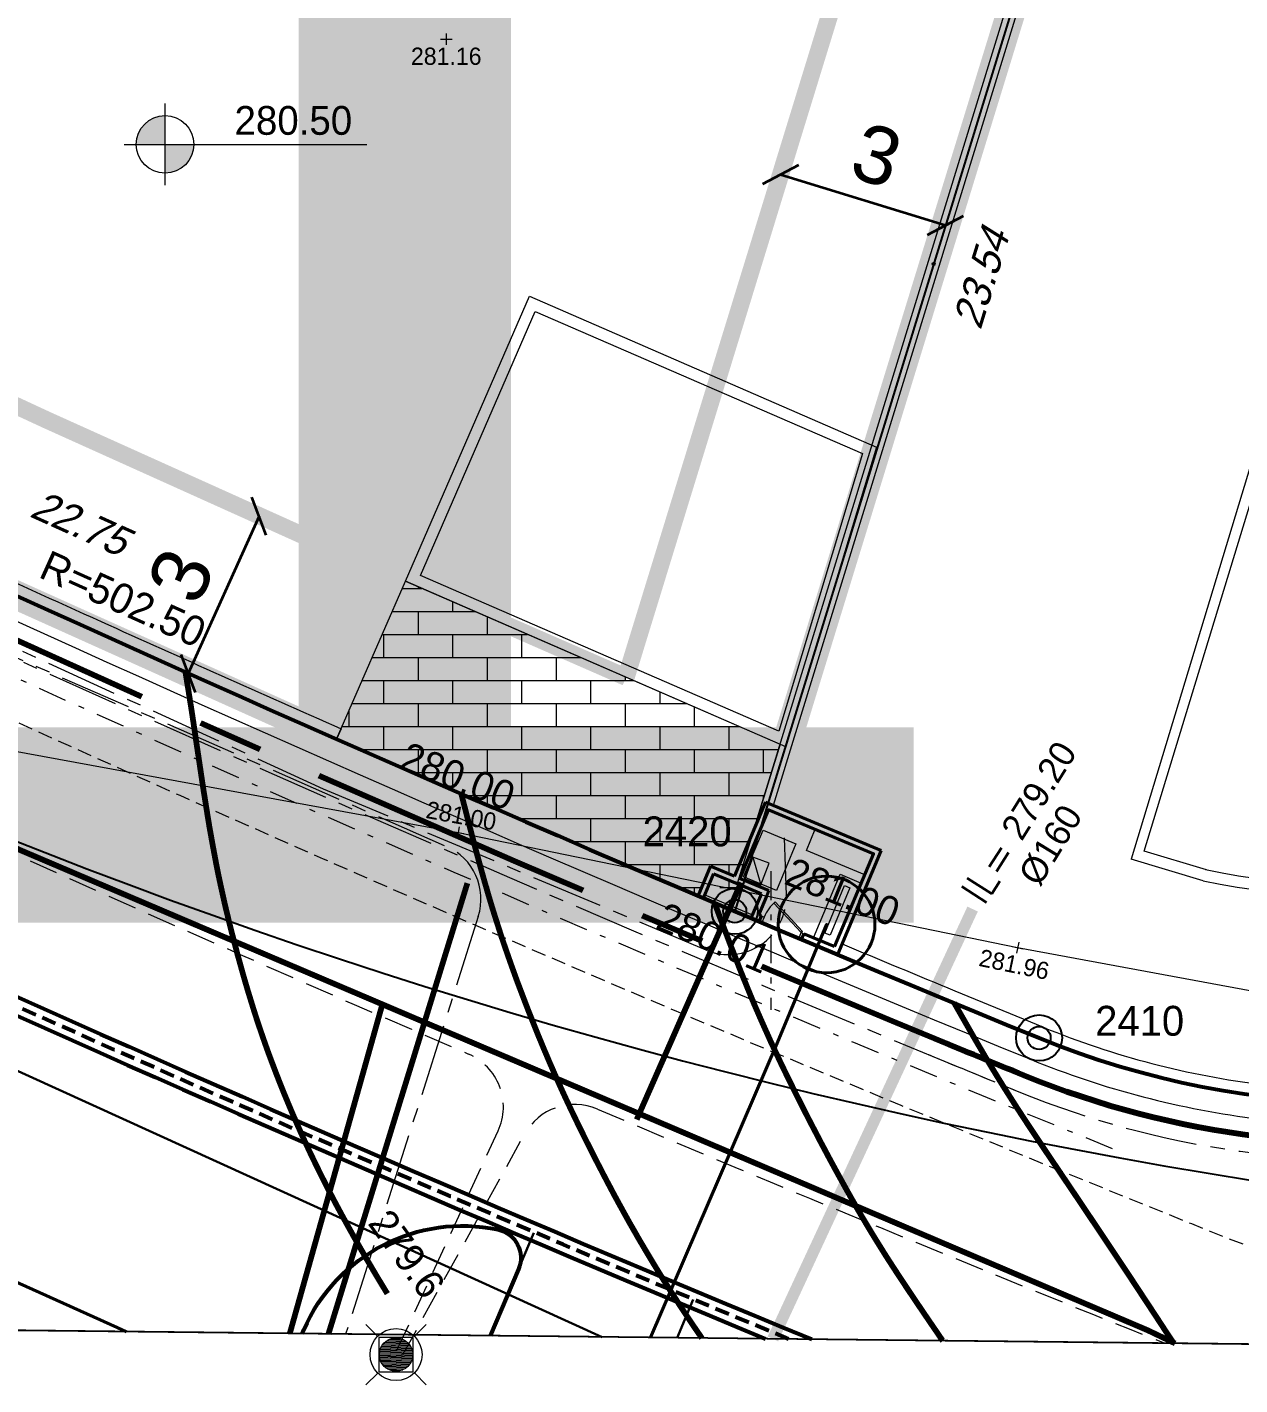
# Model space of a CAD drawing. Extents: x 179571.8 to 179639.8, y 576218.6 to 576265.3.
# Drawn here: x 179593 to 179614.08, y 576218.57 to 576242.18 of the extents above; entities that cross this region are included whole.
import ezdxf
from ezdxf.enums import TextEntityAlignment as Align
from ezdxf.lldxf.tags import DXFTag

# ---------------------------------------------------------------- set-up
doc = ezdxf.new("R2010")
doc.units = 0
doc.header["$MEASUREMENT"] = 0
for name, pattern in [('( Hidden )', [0.375, 0.25, -0.125]), ('CELLCOMPIPE', [8.375, 5, -1.125, 1.125, -1.125]), ('CENTER', [2, 1.25, -0.25, 0.25, -0.25]), ('DASHDOT', [1, 0.5, -0.25, 0, -0.25]), ('DASHED', [0.75, 0.5, -0.25]), ('DGN Style 3', [1.499971, 1.071408, -0.428563]), ('DIVIDE', [1.25, 0.5, -0.25, 0, -0.25, 0, -0.25]), ('HIDDEN', [0.375, 0.25, -0.125]), ('HIDDEN2', [4.7625, 3.175, -1.5875])]:
    doc.linetypes.add(name, pattern=pattern)
for name, color, linetype, lineweight in [('0-BOUNDARY-BUILDING', 240, 'DIVIDE', 0), ('0-Buildline', 4, 'Continuous', 0), ('0-DiIM25', 1, 'Continuous', 35), ('0-GDR', 3, 'Continuous', 0), ('0-Piler', 3, 'Continuous', 0), ('0-SHVIL', 42, 'Continuous', 13), ('02_Interior', 3, 'Continuous', 40), ('_HGM-block_nipel_500', 6, 'Continuous', 30), ('_HGM-SE-nipel', 6, 'Continuous', 30), ('_HGM-SE-nipel_500', 14, 'Continuous', 30), ('bez', 130, 'Continuous', 0), ('BEZR', 130, 'DASHDOT', 0), ('CELLCOM_SIVIM_PIPE', 212, 'CELLCOMPIPE', 80), ('Height of existing trees', 62, 'Continuous', 13), ('HW-CONT-10', 14, 'HIDDEN', 30), ('HW-CONT-100', 26, 'Continuous', 53), ('HW-CONT-20', 14, 'HIDDEN', 30), ('HW-CURB-BRDR', 110, 'Continuous', 53), ('HW-CURB-GUTR', 2, 'Continuous', 53), ('HW-CURB-ILND', 96, 'Continuous', 53), ('HW-WALK-250', 251, 'Continuous', 13), ('L-00', 10, 'Continuous', 30), ('L-00-ktse migrash', 10, 'Continuous', 13), ('M1502', 250, 'Continuous', 13), ('M1509', 250, 'Continuous', 13), ('NNG_Gas_pipe 32', 84, 'NNG_LINE', 0), ('NNG_gas_pipe 63', 20, 'NNG_LINE', 0), ('PARTNER_L', 20, 'PARTNER', 0), ('Road Elevations', 10, 'Continuous', 13), ('teu', 50, 'Continuous', 0), ('teul', 50, 'DASHED', 0), ('TLKL', 100, 'CENTER', 0), ('TR-MARK-PARK', 8, 'Continuous', 53), ('UT-S', 222, 'UT-S', 40), ('UT-W', 160, 'UT-W', 40)]:
    doc.layers.add(name, color=color, linetype=linetype, lineweight=lineweight)
for name, color, linetype in [('_THUM_SHIVUK', 51, 'Continuous'), ('C1609_0', 250, 'Continuous'), ('C1610_0', 250, 'Continuous'), ('C1660_0_1', 3, 'Continuous'), ('FRAMEM_BORDER', 7, 'Continuous'), ('FRAMEM_NAME', 7, 'Continuous')]:
    doc.layers.add(name, color=color, linetype=linetype)
doc.styles.add('AUMiflas', font='AUSimpheb')
doc.styles.add('FRAMEM_1', font='txt', dxfattribs={"width": 0.8})
doc.styles.add('MAVAT_HEBTXT', font='HEBTXT')
doc.styles.add('misgeret', font='txt')
doc.styles.add('romans', font='romans')
doc.styles.get("Standard").update_dxf_attribs({"font": 'arial.ttf'})
doc.styles.add('Style-0-simplex', font='0-simplex')
doc.styles.add('Style-Calibri', font='calibri.ttf')
doc.styles.add('Style-DIMHEB', font='DIMHEB')
doc.styles.add('Style-TTFI3', font='TTFI3')
doc.styles.add('TAZAR_HEBTXT', font='HEBTXT')
doc.styles.add('TRHEBTXT', font='hebtxt')
tags = doc.linetypes.add('NNG_LINE', pattern='A,12.7,-5.08,["NNG",Style-Calibri,S=2.54,R=0,X=-2.54,Y=-1.27],-6.35', length=24.13).pattern_tags.tags
tags[6] = DXFTag(74, 10)
doc.linetypes.add('PARTNER', pattern='A,0.5,-0.2,["PRTN",Style-DIMHEB,S=0.1,R=0,X=-0.1,Y=-0.05],-0.5', length=1.2)
doc.linetypes.add('UT-S', pattern='A,1.8,-0.45,["S",Style-0-simplex,S=0.25,R=0,X=-0.25,Y=-0.125],-0.15,0.4', length=2.8)
doc.linetypes.add('UT-W', pattern='A,1.8,-0.45,["W",Style-0-simplex,S=0.25,R=0,X=-0.25,Y=-0.125],-0.15,0.4', length=2.8)
doc.dimstyles.new('Dim-Arch dot 50', dxfattribs={"dimtxt": 1, "dimasz": 0.5, "dimexe": 1.25, "dimexo": 0.625, "dimgap": 0.3, "dimtad": 1, "dimtoh": 1, "dimdec": 0, "dimdsep": 46, "dimtxsty": 'Standard', "dimblk": 'OBLIQUE', "dimcen": 0, "dimse1": 1, "dimse2": 1, "dimclrd": 256, "dimclrt": 90, "dimazin": 2, "dimtfac": 1, "dimtdec": 0, "dimtix": 1, "dimtmove": 0, "dimatfit": 3, "dimldrblk": 'ARCHTICK', "dimfxl": 1, "dimlwd": -1, "dimarcsym": 0})

# ---------------------------------------------------------------- blocks, each defined once
blk = doc.blocks.new('C1609')
at = {"color": 255}
blk.add_circle((0, 0), 0.05, dxfattribs=at)
at = {"style": 'TAZAR_HEBTXT'}
for tag in ['LEGAL_LENGTH', 'RADIUS']:
    blk.add_attdef(tag, text='', height=1.6, dxfattribs=at).set_placement((0, 1.5), align=Align.BOTTOM_CENTER)
at = {"style": 'TAZAR_HEBTXT', "oblique": 15}
blk.add_attdef('CALC_LENGTH', text='', height=1.6, dxfattribs=at).set_placement((0, -1.5), align=Align.TOP_CENTER)
at = {"style": 'TAZAR_HEBTXT'}
blk.add_attdef('LINE_NAME', text='', height=1, dxfattribs=at).set_placement((0, -4), align=Align.MIDDLE_CENTER)
at = {"style": 'TAZAR_HEBTXT', "flags": 1}
for tag, p in [('TOPO', (0, -6)), ('COMMENT', (0, -8))]:
    blk.add_attdef(tag, text='', height=1, dxfattribs=at).set_placement(p, align=Align.MIDDLE_CENTER)
blk = doc.blocks.new('C1610')
for radius in [1, 0.5]:
    blk.add_circle((0, 0, 3000), radius)
at = {"style": 'TAZAR_HEBTXT'}
blk.add_attdef('POINT_NAME', text='', height=1, dxfattribs=at).set_placement((0, 1.5), align=Align.BOTTOM_CENTER)
blk.add_attdef('MARK_DESC', text='', height=1, dxfattribs=at).set_placement((2, 0), align=Align.MIDDLE_LEFT)
at = {"style": 'TAZAR_HEBTXT', "flags": 1}
for tag, p in [('UID', (0, -2)), ('CLASS', (0, -3.5)), ('SOURCE', (0, -5)), ('TOPO', (0, -6.5)), ('HEIGHT', (0, -8)), ('LEGAL_X', (0, -9.5)), ('LEGAL_Y', (0, -11)), ('LEGAL_Z', (0, -12.5)), ('COMMENT', (0, -14))]:
    blk.add_attdef(tag, text='', height=1, dxfattribs=at).set_placement(p, align=Align.MIDDLE)
blk.add_attdef('MARK', text='', height=1, dxfattribs=at).set_placement((2, -1.989), align=Align.MIDDLE_LEFT)
blk = doc.blocks.new('FRAMEM_BORDER')
at = {"layer": 'FRAMEM_BORDER'}
blk.add_lwpolyline([(0, 0), (0, 1), (1, 1), (1, 0)], close=True, dxfattribs=at)
at = {"layer": 'FRAMEM_NAME', "style": 'FRAMEM_1', "width": 0.8}
blk.add_attdef('NUMBER', text='', height=0.2, dxfattribs=at).set_placement((0.5, 0.5), align=Align.MIDDLE)
blk = doc.blocks.new('M1502')
for points in [[(-0.4, 0), (0.4, 0)], [(0, 0.4), (0, -0.4)]]:
    blk.add_lwpolyline(points)
at = {"style": 'MAVAT_HEBTXT', "flags": 1}
for tag, p in [('MARK', (0, 2.301)), ('NAME', (0, -3.759))]:
    blk.add_attdef(tag, text='', height=1.2, dxfattribs=at).set_placement(p, align=Align.MIDDLE)
at = {"style": 'MAVAT_HEBTXT'}
blk.add_attdef('HEIGHT', text='', height=1.2, dxfattribs=at).set_placement((0, -1.191), align=Align.MIDDLE)
blk = doc.blocks.new('_OBLIQUE')
at = {"color": 0, "linetype": 'ByBlock'}
blk.add_line((-0.5, -0.5), (0.5, 0.5), dxfattribs=at)
blk = doc.blocks.new('*D3168')
at = {"layer": '0-DiIM25', "transparency": 16777216}
blk.add_line((179597.031, 576233.679), (179595.798, 576230.944), dxfattribs=at)
at = {"layer": 'Defpoints', "color": 0, "transparency": 16777216}
for p in [(179595.848, 576234.212), (179594.615, 576231.477), (179595.798, 576230.944)]:
    blk.add_point(p, dxfattribs=at)
at = {"layer": '0-DiIM25', "transparency": 16777216, "xscale": 0.5, "yscale": 0.5, "zscale": 0.5}
for p, rotation in [((179597.031, 576233.679), 65.73401183619605), ((179595.798, 576230.944), 245.7340118361961)]:
    blk.add_blockref('_OBLIQUE', p, dxfattribs=dict(at, rotation=rotation))
at = {"layer": '0-DiIM25', "color": 90, "transparency": 16777216, "insert": (179595.675, 576232.645), "char_height": 1, "attachment_point": 5, "rotation": 65.734}
blk.add_mtext('3', dxfattribs=at)
blk = doc.blocks.new('_ArchTick')
at = {"color": 0, "linetype": 'ByBlock', "flags": 128}
blk.add_lwpolyline([(-0.5, -0.5), (0.5, 0.5)], dxfattribs=at)
blk = doc.blocks.new('5188')
at = {"layer": '0-SHVIL', "linetype": 'ByBlock'}
h = blk.add_hatch(dxfattribs=at)
h.set_pattern_fill('ANGLE', color=256, scale=0.01, pattern_type=2)
h.set_pattern_definition([(0, (-0.20303, -13.18316), (0, 0.275), [0.2, -0.075]), (90, (-0.20303, -13.18316), (-0.275, 2e-17), [0.2, -0.075])])
h.paths.add_polyline_path([(-3.898, -7.591), (-3.311, -5.679), (0.999, -7.001), (0.209, -8.85)])
for p, q in [((-7.043, -4.534), (-5.167, 1.585)), ((0, 0), (-5.167, 1.585)), ((-6.79, -4.402), (-5.03, 1.334)), ((-5.03, 1.334), (-0.25, -0.133)), ((-2.068, -6.06), (-0.191, 0.059)), ((-1.877, -6.119), (0, 0)), ((-0.25, -0.133), (-2.068, -6.06)), ((-13.901, -0.871), (-18.489, -16.035)), ((-6.607, -3.109), (-13.901, -0.871)), ((-18.266, -15.894), (-13.762, -1.123)), ((-13.762, -1.123), (-6.666, -3.3)), ((-2.01, -5.869), (-6.79, -4.402)), ((-7.043, -4.534), (-1.877, -6.119)), ((-4.147, -7.723), (-3.502, -5.62)), ((-3.898, -7.591), (-3.311, -5.679)), ((-4.147, -7.723), (-2.722, -8.16)), ((-3.898, -7.591), (-2.464, -8.031)), ((-17.24, -16.413), (-18.489, -16.035)), ((-17.182, -16.222), (-18.266, -15.894))]:
    blk.add_line(p, q)
for radius, end in [(12.89, 340.7888), (12.69, 339.8508)]:
    blk.add_arc((-14.636, -3.789), radius, 258.3452, end)
at = {"layer": '0-Buildline', "linetype": 'ByBlock'}
blk.add_line((0.999, -7.001), (-1.877, -6.119), dxfattribs=at)
at = {"layer": '0-SHVIL', "linetype": 'ByBlock', "flags": 128}
blk.add_lwpolyline([(-3.898, -7.591), (-3.311, -5.679), (0.999, -7.001), (0.209, -8.85), (-3.898, -7.591)], dxfattribs=at)
blk = doc.blocks.new('piler-1B_14')
blk.add_line((0.1, -0.554), (0.1, -0.5))
blk.add_3dface([(2.53, -0.456), (2.53, 1.296), (2.53, 1.296), (2.53, -0.456)])
at = {"layer": '0-Piler', "color": 8}
for p, q in [((0.1, -0.5), (1, -0.5)), ((0.1, -0.556), (1, -0.556))]:
    blk.add_line(p, q, dxfattribs=at)
blk.add_arc((1.9, -0.456), 0.7, 153.0289, 180, dxfattribs=at)
for points in [[(2.53, 1.296), (2.53, 0.896), (1.43, 0.896), (1.43, 1.296)], [(0.6, 0.05), (0.6, 0.93), (1.22, 0.93), (1.22, 0.05)], [(2.53, -0.456), (2.13, -0.456), (2.13, 0.74), (2.53, 0.74)], [(2.28, -0.306), (2.28, 0.59), (2.38, 0.59), (2.38, -0.306)], [(1.912, -0.429), (1.9, -0.456), (1.263, -0.165), (1.276, -0.138)], [(1.2, -0.556), (1.15, -0.556), (1.15, -0.456), (1.2, -0.456)], [(1.95, -0.556), (1.9, -0.556), (1.9, -0.456), (1.95, -0.456)]]:
    blk.add_3dface(points, dxfattribs=at)
at = {"layer": '02_Interior'}
for p, q in [((2.63, 1.396), (0.45, 1.395)), ((0.45, 0), (0.45, 1.395)), ((0.45, 1.296), (0.45, 0)), ((0.55, 0), (0.55, 1.296)), ((0.55, 1.296), (2.53, 1.296)), ((2.53, 1.296), (2.53, -0.456)), ((2.63, -0.556), (2.63, 1.396)), ((0.45, 0), (0, 0)), ((0, 0), (0, -0.556)), ((0, -0.556), (0, 0)), ((0.1, -0.556), (0.1, -0.1)), ((0.1, -0.1), (0.55, -0.1)), ((0.55, -0.1), (0.1, -0.1)), ((0.1, -0.1), (0.1, -0.556)), ((0.5, -0.1), (1, -0.1)), ((1.1, 0), (0.55, 0)), ((1.1, 0), (0.55, 0)), ((0.55, -0.1), (1, -0.1)), ((1, -0.1), (1, -0.556)), ((1, -0.1), (1, -0.556)), ((1.1, -0.1), (1.1, 0)), ((1.1, -0.1), (1.1, 0)), ((1.1, -0.456), (1.1, -0.1)), ((1.1, -0.456), (1.1, -0.1)), ((1.15, -0.456), (1.1, -0.456)), ((1.15, -0.456), (1.1, -0.456)), ((1.15, -0.556), (1.15, -0.456)), ((1.15, -0.456), (1.15, -0.556)), ((2.53, -0.456), (1.95, -0.456)), ((1.95, -0.456), (1.95, -0.556)), ((0, -0.556), (0.1, -0.556)), ((0, -0.556), (0.1, -0.556)), ((0, -0.556), (0.1, -0.556)), ((1, -0.556), (1.15, -0.556)), ((1.1, -0.556), (1.1, -0.556)), ((1.95, -0.556), (2.63, -0.556))]:
    blk.add_line(p, q, dxfattribs=at)
at = {"layer": '02_Interior', "flags": 128}
for points in [[(0.55, 1.246), (0.55, 1.246), (0.55, 1.296), (2.53, 1.296), (2.53, -0.456)], [(1.15, -0.556), (1, -0.556)], [(1.15, -0.556), (1, -0.556)], [(1.15, -0.556), (1, -0.556)], [(1.15, -0.556), (1, -0.556)]]:
    blk.add_lwpolyline(points, dxfattribs=at)
blk = doc.blocks.new('*U288')
at = {"color": 0}
for p, q in [((4335.669, 436.399), (4335.844, 436.574)), ((4335.669, 436.417), (4335.826, 436.574)), ((4335.671, 436.384), (4335.86, 436.573)), ((4335.671, 436.437), (4335.807, 436.572)), ((4335.674, 436.369), (4335.874, 436.569)), ((4335.677, 436.46), (4335.783, 436.567)), ((4335.678, 436.355), (4335.888, 436.565)), ((4335.683, 436.343), (4335.901, 436.56)), ((4335.689, 436.331), (4335.913, 436.555)), ((4335.691, 436.492), (4335.751, 436.552)), ((4335.695, 436.32), (4335.924, 436.548)), ((4335.703, 436.309), (4335.934, 436.541)), ((4335.711, 436.3), (4335.944, 436.533)), ((4335.719, 436.291), (4335.953, 436.524)), ((4335.729, 436.282), (4335.961, 436.515)), ((4335.739, 436.275), (4335.969, 436.505)), ((4335.749, 436.268), (4335.976, 436.494)), ((4335.761, 436.261), (4335.982, 436.483)), ((4335.773, 436.256), (4335.987, 436.47)), ((4335.786, 436.251), (4335.992, 436.457)), ((4335.8, 436.248), (4335.996, 436.443)), ((4335.815, 436.245), (4335.998, 436.428)), ((4335.832, 436.244), (4335.999, 436.411)), ((4335.851, 436.245), (4335.998, 436.393)), ((4335.872, 436.249), (4335.995, 436.372)), ((4335.898, 436.257), (4335.986, 436.345))]:
    blk.add_line(p, q, dxfattribs=at)
blk = doc.blocks.new('*U296')
for p, q in [((-0.32, 0.319), (-0.525, 0.524)), ((0.524, 0.525), (0.319, 0.32)), ((-0.319, -0.32), (-0.524, -0.525)), ((0.32, -0.319), (0.525, -0.524))]:
    blk.add_line(p, q)
for radius in [0.452, 0.29]:
    blk.add_circle((0, 0), radius)
at = {"color": 8, "linetype": 'HIDDEN2'}
blk.add_3dface([(-0.3, -0.3), (0.3, -0.3), (0.3, 0.3), (-0.3, 0.3)], dxfattribs=at)
at = {"xscale": 1.757812499999999, "yscale": 1.757812499999999, "zscale": 1.757812499999999, "rotation": 316.7403084147513}
blk.add_blockref('*U288', (-6076.173, 4664.455), dxfattribs=at)
blk = doc.blocks.new('aumiflas11_10')
at = {"layer": 'Height of existing trees', "linetype": 'Continuous'}
h = blk.add_hatch(color=256, dxfattribs=at)
h.paths.add_polyline_path([(10, -0.14), (0, -0.14), (0, -10.14, 0.414214), (10, -0.14, 0.000023)])
h.paths.add_polyline_path([(0, 9.86, 0.414186), (-10, -0.14), (0, -0.14)])
at = {"layer": 'Height of existing trees', "ltscale": 10}
for p, q in [((0, -14.34), (0, 14.06)), ((-14.2, -0.14), (70.1, -0.14))]:
    blk.add_line(p, q, dxfattribs=at)
blk.add_circle((0, -0.14), 10, dxfattribs=at)
at = {"layer": 'L-00', "linetype": 'Continuous', "style": 'AUMiflas'}
blk.add_attdef('LEVEL1', text='', height=10, rotation=360, dxfattribs=at).set_placement((65.06, 3.17), align=Align.RIGHT)
at = {"layer": 'L-00', "linetype": 'Continuous', "style": 'AUMiflas', "flags": 1}
blk.add_attdef('LEVEL2', text='', height=8.4, rotation=180.3784, dxfattribs=at).set_placement((-68.84, -27.49), align=Align.RIGHT)
blk = doc.blocks.new('4528_4')
at = {"color": 0, "linetype": 'ByBlock', "lineweight": -2, "ltscale": 0.3, "flags": 128}
blk.add_lwpolyline([(2.049, 2.015, 0, 1.12, 0), (0.91, 0.891, 0, 0, 0), (-1.369, -1.359, 0, 0, 0), (-1.369, -1.359, 0, 0, 0)], format="xyseb", dxfattribs=at)
at = {"color": 0, "linetype": 'ByBlock', "lineweight": -2, "ltscale": 0.3}
blk.add_circle((0, 0), 0.841, dxfattribs=at)
blk = doc.blocks.new('*D4110')
at = {"layer": '0-DiIM25', "linetype": 'ByBlock', "transparency": 16777216}
blk.add_line((179608.963, 576238.733), (179606.096, 576239.615), dxfattribs=at)
at = {"layer": 'Defpoints', "color": 0, "transparency": 16777216}
for p in [(179606.096, 576239.615), (179606.096, 576239.615), (179608.963, 576238.733)]:
    blk.add_point(p, dxfattribs=at)
at = {"layer": '0-DiIM25', "transparency": 16777216, "xscale": 0.5, "yscale": 0.5, "zscale": 0.5}
for p, rotation in [((179606.096, 576239.615), 162.9210827171974), ((179608.963, 576238.733), 342.9210827171974)]:
    blk.add_blockref('_OBLIQUE', p, dxfattribs=dict(at, rotation=rotation))
at = {"layer": '0-DiIM25', "color": 90, "transparency": 16777216, "insert": (179607.768, 576239.949), "char_height": 1, "attachment_point": 5, "rotation": 342.9211}
blk.add_mtext('3', dxfattribs=at)

msp = doc.modelspace()

# ---------------------------------------------------------------- hatches: boundary and pattern name
at = {"layer": 'HW-WALK-250', "linetype": 'ByBlock'}
h = msp.add_hatch(dxfattribs=at)
h.set_pattern_fill('AR-BRSTD', color=256, scale=0.1, style=0, pattern_type=2)
h.set_pattern_definition([(0, (0, 0), (0, 0.40005), []), (90, (0, 0), (-0.6, 0.40005), [0.40005, -0.40005])])
h.paths.add_polyline_path([(179604.879, 576227.592), (179605.379, 576227.407), (179606.087, 576229.713, -0.000108), (179599.574, 576232.545), (179598.46, 576229.982), (179598.379, 576229.799), (179604.664, 576227.079)])
h.paths.add_polyline_path([(179605.349, 576227.311), (179605.114, 576227.407), (179605.01, 576227.151), (179605.266, 576227.04)])

# ---------------------------------------------------------------- linework, layer by layer
at = {"layer": '0-BOUNDARY-BUILDING', "linetype": 'DIVIDE', "ltscale": 2, "const_width": 0.3}
msp.add_lwpolyline([(179593.482, 576251.226), (179601.841, 576247.268), (179607.877, 576245.413), (179603.411, 576230.877, -0.008274), (179588.341, 576237.671)], format="xyb", close=True, dxfattribs=at)
msp.add_lwpolyline([(179593.482, 576251.226), (179601.841, 576247.268), (179607.877, 576245.413), (179603.411, 576230.877, -0.008274), (179588.341, 576237.671)], format="xyb", close=True, dxfattribs=at)
at = {"layer": '0-Buildline', "linetype": 'ByBlock', "flags": 128}
for points in [[(179601.73, 576237.501), (179607.764, 576234.877), (179606.19, 576229.668), (179599.574, 576232.545)], [(179601.833, 576237.238), (179607.521, 576234.765), (179606.064, 576229.941), (179599.837, 576232.648)]]:
    msp.add_lwpolyline(points, close=True, dxfattribs=at)
at = {"layer": '0-GDR', "ltscale": 0.5}
for p, q in [((179605.625, 576228.209), (179612.088, 576249.246)), ((179612.28, 576249.187), (179605.969, 576228.648)), ((179598.46, 576229.982), (179598.379, 576229.799)), ((179609.047, 576225.241), (179610.59, 576224.606)), ((179609.124, 576225.426), (179610.666, 576224.791))]:
    msp.add_line(p, q, dxfattribs=at)
for centre, radius, start, end in [((179789.832, 576664.927), 475.182, 245.06168, 245.69971), ((179789.832, 576664.927), 475.382, 245.06168, 245.69971), ((179801.141, 576689.607), 502.329, 245.68247, 246.20388), ((179801.141, 576689.607), 502.529, 245.68247, 246.20388), ((179801.141, 576689.607), 502.329, 247.28455, 247.52661), ((179625.334, 576266.985), 44.809, 245.9712, 248.6862), ((179616.278, 576238.485), 14.8, 247.7175, 263.0858), ((179616.278, 576238.485), 15, 247.7175, 263.0858)]:
    msp.add_arc(centre, radius, start, end, dxfattribs=at)
at = {"layer": '_HGM-SE-nipel_500', "color": 222, "const_width": 0.2, "flags": 128}
msp.add_lwpolyline([(179609.434, 576226.847), (179605.963, 576219.373)], dxfattribs=at)
at = {"layer": '_THUM_SHIVUK', "color": 30, "true_color": 0xf8991e, "const_width": 0.5}
msp.add_lwpolyline([(179592.541, 576257.203), (179603.646, 576251.944), (179612.213, 576249.312), (179605.3, 576226.809, -0.01132), (179584.554, 576236.147), (179592.541, 576257.203)], format="xyb", dxfattribs=at)
at = {"layer": 'bez', "flags": 128}
msp.add_lwpolyline([(179605.616, 576227.749), (179605.755, 576227.269)], dxfattribs=at)
at = {"layer": 'bez'}
msp.add_3dface([(179605.616, 576227.749), (179605.475, 576227.374), (179605.755, 576227.269), (179605.896, 576227.643)], dxfattribs=at)
at = {"layer": 'BEZR'}
msp.add_lwpolyline([(179575.338, 576239.21, 0.019984), (179612.019, 576222.62)], format="xyb", dxfattribs=at)
at = {"layer": 'BEZR', "const_width": 0.1}
msp.add_lwpolyline([(179600.652, 576227.297), (179598.237, 576219.458)], dxfattribs=at)
at = {"layer": 'BEZR'}
msp.add_lwpolyline([(179605.925, 576227.504), (179605.925, 576225.093)], dxfattribs=at)
at = {"layer": 'C1660_0_1'}
msp.add_lwpolyline([(179612.213, 576249.312), (179605.3, 576226.809)], dxfattribs=at)
for points in [[(179575.354, 576240.657, 0.01927), (179610.59, 576224.606)], [(179575.315, 576237.088, 0.125101), (179622.059, 576221.214, 0.125101)], [(179610.59, 576224.606, 0.199412), (179622.097, 576224.66, 0.199412)]]:
    msp.add_lwpolyline(points, format="xyb", dxfattribs=at)
at = {"layer": 'CELLCOM_SIVIM_PIPE'}
for points in [[(179575.346, 576239.878, 0.019099), (179610.325, 576223.958)], [(179608.78, 576224.594, 0.00083), (179610.325, 576223.958, 0.06716), (179614.388, 576222.9, 0.125606), (179622.089, 576223.9, 0.125606)]]:
    msp.add_lwpolyline(points, format="xyb", dxfattribs=at)
at = {"layer": 'FRAMEM_BORDER'}
msp.add_line((179622.036, 576219.194), (179575.122, 576219.715), dxfattribs=at)
at = {"layer": 'HW-CONT-100', "color": 14, "lineweight": 53, "const_width": 0.1, "flags": 128}
msp.add_lwpolyline([(179604.948, 576226.958), (179605.057, 576226.665), (179605.223, 576226.228), (179605.402, 576225.768), (179605.546, 576225.414), (179605.581, 576225.329), (179605.639, 576225.19), (179605.754, 576224.926), (179605.927, 576224.539), (179605.973, 576224.441), (179606.097, 576224.177), (179606.117, 576224.135), (179606.209, 576223.945), (179606.344, 576223.672), (179606.407, 576223.547), (179606.47, 576223.421), (179606.6, 576223.167), (179606.667, 576223.038), (179606.709, 576222.958), (179606.751, 576222.877), (179606.793, 576222.796), (179606.836, 576222.716), (179606.879, 576222.635), (179606.922, 576222.554), (179606.982, 576222.442), (179607.043, 576222.33), (179607.104, 576222.219), (179607.227, 576221.996), (179607.289, 576221.885), (179607.341, 576221.793), (179607.393, 576221.701), (179607.446, 576221.61), (179607.499, 576221.518), (179607.553, 576221.428), (179607.607, 576221.337), (179607.664, 576221.242), (179607.722, 576221.147), (179607.78, 576221.053), (179607.897, 576220.865), (179607.956, 576220.772), (179608.024, 576220.667), (179608.093, 576220.561), (179608.161, 576220.457), (179608.298, 576220.25), (179608.367, 576220.147), (179608.409, 576220.084), (179608.451, 576220.022), (179608.493, 576219.96), (179608.577, 576219.836), (179608.619, 576219.774), (179608.656, 576219.72), (179608.693, 576219.665), (179608.73, 576219.611), (179608.804, 576219.503), (179608.841, 576219.448), (179608.914, 576219.341), (179608.915, 576219.34)], dxfattribs=at)
at = {"layer": 'HW-CONT-20', "color": 14, "linetype": 'DGN Style 3', "lineweight": 20, "const_width": 0.1, "flags": 128}
for points in [[(179595.752, 576230.966), (179595.808, 576230.62), (179595.86, 576230.293), (179595.87, 576230.227), (179595.948, 576229.7), (179596.058, 576228.965), (179596.139, 576228.456), (179596.167, 576228.285), (179596.228, 576227.944), (179596.292, 576227.604), (179596.326, 576227.436), (179596.371, 576227.225), (179596.441, 576226.912), (179596.528, 576226.552), (179596.593, 576226.298), (179596.627, 576226.172), (179596.66, 576226.046), (179596.695, 576225.922), (179596.729, 576225.798), (179596.764, 576225.674), (179596.8, 576225.551), (179596.836, 576225.429), (179596.873, 576225.308), (179596.901, 576225.218), (179596.929, 576225.127), (179596.957, 576225.038), (179596.986, 576224.948), (179597.015, 576224.859), (179597.045, 576224.771), (179597.091, 576224.637), (179597.137, 576224.505), (179597.184, 576224.373), (179597.232, 576224.243), (179597.281, 576224.114), (179597.329, 576223.987), (179597.373, 576223.875), (179597.417, 576223.765), (179597.46, 576223.656), (179597.505, 576223.548), (179597.549, 576223.442), (179597.593, 576223.338), (179597.611, 576223.295), (179597.63, 576223.252), (179597.648, 576223.21), (179597.666, 576223.168), (179597.685, 576223.126), (179597.703, 576223.084), (179597.731, 576223.022), (179597.758, 576222.96), (179597.786, 576222.898), (179597.814, 576222.836), (179597.843, 576222.775), (179597.871, 576222.714), (179597.889, 576222.676), (179597.906, 576222.639), (179597.924, 576222.601), (179597.942, 576222.564), (179597.96, 576222.526), (179597.978, 576222.489), (179598.034, 576222.373), (179598.091, 576222.257), (179598.15, 576222.14), (179598.209, 576222.023), (179598.269, 576221.906), (179598.33, 576221.79), (179598.357, 576221.738), (179598.385, 576221.686), (179598.413, 576221.634), (179598.441, 576221.582), (179598.469, 576221.53), (179598.497, 576221.478), (179598.53, 576221.419), (179598.563, 576221.359), (179598.596, 576221.299), (179598.63, 576221.239), (179598.663, 576221.179), (179598.697, 576221.118), (179598.761, 576221.005), (179598.826, 576220.892), (179598.891, 576220.779), (179598.958, 576220.665), (179599.025, 576220.551), (179599.092, 576220.438), (179599.149, 576220.344), (179599.206, 576220.25), (179599.261, 576220.159)], [(179600.547, 576228.849), (179600.588, 576228.688), (179600.67, 576228.368), (179600.743, 576228.088), (179600.815, 576227.816), (179600.89, 576227.542), (179600.951, 576227.324), (179601.011, 576227.116), (179601.079, 576226.889), (179601.118, 576226.763), (179601.24, 576226.381), (179601.283, 576226.254), (179601.367, 576226.011), (179601.408, 576225.895), (179601.5, 576225.639), (179601.526, 576225.569), (179601.659, 576225.219), (179601.712, 576225.081), (179601.767, 576224.943), (179601.823, 576224.803), (179601.879, 576224.663), (179601.937, 576224.524), (179601.983, 576224.412), (179602.031, 576224.3), (179602.078, 576224.188), (179602.127, 576224.077), (179602.175, 576223.966), (179602.225, 576223.855), (179602.272, 576223.751), (179602.319, 576223.647), (179602.367, 576223.544), (179602.415, 576223.442), (179602.463, 576223.34), (179602.512, 576223.239), (179602.569, 576223.12), (179602.627, 576223.003), (179602.684, 576222.886), (179602.742, 576222.771), (179602.799, 576222.657), (179602.856, 576222.544), (179602.895, 576222.468), (179602.934, 576222.393), (179602.973, 576222.318), (179603.011, 576222.243), (179603.05, 576222.17), (179603.088, 576222.096), (179603.12, 576222.037), (179603.151, 576221.978), (179603.182, 576221.919), (179603.213, 576221.861), (179603.245, 576221.803), (179603.276, 576221.745), (179603.336, 576221.637), (179603.395, 576221.529), (179603.454, 576221.423), (179603.514, 576221.318), (179603.573, 576221.215), (179603.631, 576221.113), (179603.649, 576221.083), (179603.666, 576221.053), (179603.684, 576221.024), (179603.701, 576220.994), (179603.719, 576220.965), (179603.736, 576220.935), (179603.779, 576220.863), (179603.822, 576220.791), (179603.864, 576220.721), (179603.907, 576220.65), (179603.949, 576220.581), (179603.992, 576220.511), (179604.016, 576220.472), (179604.041, 576220.433), (179604.065, 576220.394), (179604.089, 576220.355), (179604.114, 576220.317), (179604.139, 576220.278), (179604.173, 576220.223), (179604.208, 576220.169), (179604.243, 576220.114), (179604.279, 576220.059), (179604.314, 576220.004), (179604.35, 576219.949), (179604.367, 576219.924), (179604.384, 576219.898), (179604.401, 576219.873), (179604.417, 576219.847), (179604.434, 576219.821), (179604.452, 576219.796), (179604.517, 576219.698), (179604.583, 576219.599), (179604.651, 576219.499), (179604.72, 576219.399), (179604.729, 576219.386)], [(179609.116, 576225.212), (179609.431, 576224.66), (179609.676, 576224.242), (179609.737, 576224.141), (179609.901, 576223.872), (179609.989, 576223.731), (179610.12, 576223.526), (179610.218, 576223.372), (179610.366, 576223.146), (179610.467, 576222.994), (179610.725, 576222.607), (179610.784, 576222.521), (179610.823, 576222.462), (179610.934, 576222.297), (179611.21, 576221.888), (179611.581, 576221.335), (179611.718, 576221.131), (179611.899, 576220.858), (179612.125, 576220.519), (179612.177, 576220.441), (179612.228, 576220.363), (179612.28, 576220.285), (179612.382, 576220.129), (179612.495, 576219.958), (179612.678, 576219.679), (179612.8, 576219.492), (179612.853, 576219.411), (179612.907, 576219.33), (179612.929, 576219.295)]]:
    msp.add_lwpolyline(points, dxfattribs=at)
at = {"layer": 'HW-CURB-BRDR', "flags": 128}
msp.add_lwpolyline([(179575.354, 576240.657, 0.019269), (179610.59, 576224.606)], format="xyb", dxfattribs=at)
at = {"layer": 'HW-CURB-BRDR', "linetype": '( Hidden )', "lineweight": 13, "extrusion": (0, 0, -1)}
msp.add_arc((-179801.141, 576689.607), 504.529, 291.24517, 296.20298, dxfattribs=at)
at = {"layer": 'HW-CURB-BRDR'}
msp.add_arc((179616.278, 576238.485), 15, 247.717, 292.8269, dxfattribs=at)
at = {"layer": 'HW-CURB-GUTR', "linetype": '( Hidden )', "flags": 128}
msp.add_lwpolyline([(179606.236, 576219.369, -0.016706), (179575.274, 576233.432)], format="xyb", dxfattribs=at)
at = {"layer": 'HW-CURB-GUTR'}
for radius, start, end in [(508.879, 243.65036, 247.529), (509.179, 243.66661, 247.4449)]:
    msp.add_arc((179801.141, 576689.607), radius, start, end, dxfattribs=at)
at = {"layer": 'HW-CURB-ILND', "flags": 128}
msp.add_lwpolyline([(179597.782, 576219.463), (179597.81, 576219.529, -0.356857), (179601.185, 576221.273, -0.472192), (179601.542, 576220.588), (179601.047, 576219.427)], format="xyb", dxfattribs=at)
at = {"layer": 'HW-WALK-250', "linetype": 'ByBlock', "flags": 128}
for points in [[(179604.664, 576227.079), (179598.379, 576229.799), (179599.574, 576232.545), (179606.087, 576229.713)], [(179606.087, 576229.713), (179605.349, 576227.311)]]:
    msp.add_lwpolyline(points, dxfattribs=at)
at = {"layer": 'M1509'}
msp.add_polyline3d([(179575.466, 576230.528, 278.128), (179582.238, 576230.466, 279.012), (179585.837, 576229.806, 279.783), (179592.127, 576229.716, 280.187), (179600.492, 576228.177, 281.002), (179610.217, 576226.176, 281.955), (179618.206, 576224.702, 282.821), (179622.086, 576223.639, 283.162)], dxfattribs=at)
at = {"layer": 'NNG_Gas_pipe 32', "lineweight": 13, "ltscale": 0.1, "const_width": 0.1, "flags": 128}
for points in [[(179605.41, 576227.308), (179603.595, 576223.187)], [(179599.163, 576225.15), (179597.565, 576219.466)]]:
    msp.add_lwpolyline(points, dxfattribs=at)
at = {"layer": 'NNG_gas_pipe 63', "lineweight": 13, "ltscale": 0.1, "const_width": 0.1}
msp.add_lwpolyline([(179575.305, 576236.236), (179592.877, 576227.873), (179612.478, 576219.523), (179612.954, 576219.295)], dxfattribs=at)
at = {"layer": 'PARTNER_L', "ltscale": 3}
for points in [[(179575.35, 576240.211, 0.019172), (179610.438, 576224.235)], [(179610.438, 576224.235, 0.06716), (179614.424, 576223.197, 0.127645), (179622.092, 576224.225, 0.127645)]]:
    msp.add_lwpolyline(points, format="xyb", dxfattribs=at)
at = {"layer": 'teul'}
for p, q in [((179599.423, 576219.163), (179601.187, 576222.989)), ((179599.524, 576219.09), (179601.644, 576222.931))]:
    msp.add_line(p, q, dxfattribs=at)
for centre, radius, start, end in [((179801.141, 576689.607), 506.629, 244.73112, 246.69114), ((179600.278, 576223.407), 1, 335.2514, 66.6911), ((179602.52, 576222.448), 1, 66.9663, 151.0975), ((179801.141, 576689.607), 506.629, 246.96632, 248.17312)]:
    msp.add_arc(centre, radius, start, end, dxfattribs=at)
at = {"layer": 'TLKL'}
for points in [[(179575.342, 576239.544, 0.019027), (179610.211, 576223.68)], [(179585.745, 576237.34), (179585.591, 576235.245, 0.278438), (179586.287, 576234.086), (179600.291, 576227.935, -0.383381), (179600.842, 576226.717), (179598.536, 576219.455)], [(179606.159, 576228.086), (179606.191, 576227.086, -0.546703), (179604.804, 576226.132), (179598.152, 576228.931), (179586.284, 576234.369, -0.316856), (179585.704, 576235.364), (179585.87, 576237.286)], [(179608.665, 576224.317, 0.00083), (179610.211, 576223.68, 0.06716), (179614.352, 576222.602, 0.123651), (179622.085, 576223.576, 0.123651)]]:
    msp.add_lwpolyline(points, format="xyb", dxfattribs=at)
at = {"layer": 'TR-MARK-PARK', "lineweight": 30}
for p, q in [((179601.047, 576219.427), (179601.809, 576221.218)), ((179604.297, 576219.391), (179604.577, 576220.06))]:
    msp.add_line(p, q, dxfattribs=at)
at = {"layer": 'UT-S', "color": 222, "lineweight": 30}
msp.add_line((179602.996, 576219.405), (179585.535, 576227.354), dxfattribs=at)
at = {"layer": 'UT-W', "color": 5, "linetype": 'Continuous', "flags": 128}
msp.add_lwpolyline([(179594.73, 576219.497), (179594.564, 576219.569), (179586.057, 576223.4, -0.005011), (179575.222, 576228.713)], format="xyb", dxfattribs=at)
for points in [[(179606.895, 576226.579), (179606.895, 576226.579), (179606.038, 576224.515)], [(179606.038, 576224.515), (179603.834, 576219.396)]]:
    msp.add_lwpolyline(points, dxfattribs=at)

# ---------------------------------------------------------------- block references
at = {"linetype": 'ByBlock', "rotation": 337.2678490718854}
msp.add_blockref('piler-1B_14', (179604.879, 576227.592), dxfattribs=at)
at = {"layer": '0-Buildline', "linetype": 'ByBlock'}
msp.add_blockref('5188', (179630.681, 576243.75), dxfattribs=at)
at = {"layer": 'C1609_0'}
ref = msp.add_blockref('C1609', (179608.756, 576238.06), dxfattribs=dict(at, xscale=0.4, yscale=0.4, zscale=0.4, rotation=72.92108271781585))
ref.add_attrib('CALC_LENGTH', '23.54', dxfattribs={"layer": '0', "height": 0.52, "rotation": 72.9211, "style": 'TAZAR_HEBTXT', "oblique": 15}).set_placement((179609.33, 576237.884), align=Align.TOP_CENTER)
ref = msp.add_blockref('C1609', (179594.874, 576231.36), dxfattribs=dict(at, xscale=0.4, yscale=0.4, zscale=0.4, rotation=335.7664074890828))
ref.add_attrib('RADIUS', 'R=502.50', dxfattribs={"layer": '0', "height": 0.52, "rotation": 335.7664, "style": 'TAZAR_HEBTXT'}).set_placement((179594.497, 576231.86), align=Align.BOTTOM_CENTER)
ref.add_attrib('CALC_LENGTH', '22.75', dxfattribs={"layer": '0', "height": 0.52, "rotation": 335.7664, "style": 'TAZAR_HEBTXT', "oblique": 15}).set_placement((179594.029, 576233.797), align=Align.TOP_CENTER)
at = {"layer": 'C1610_0'}
ref = msp.add_blockref('C1610', (179605.3, 576226.809), dxfattribs=dict(at, xscale=0.4, yscale=0.4, zscale=0.4))
ref.add_attrib('POINT_NAME', '2420', dxfattribs={"layer": '0', "height": 0.52, "style": 'TAZAR_HEBTXT'}).set_placement((179604.472, 576227.781), align=Align.BOTTOM_CENTER)
ref = msp.add_blockref('C1610', (179610.59, 576224.606), dxfattribs=dict(at, xscale=0.4, yscale=0.4, zscale=0.4))
ref.add_attrib('POINT_NAME', '2410', dxfattribs={"layer": '0', "height": 0.52, "style": 'TAZAR_HEBTXT'}).set_placement((179612.338, 576224.488), align=Align.BOTTOM_CENTER)
at = {"layer": 'FRAMEM_BORDER'}
ref = msp.add_blockref('FRAMEM_BORDER', (179575.122, 576219.715), dxfattribs=dict(at, xscale=46.91724935264423, yscale=45.56986026726209, rotation=359.3636629681889))
ref.add_attrib('NUMBER', '1', dxfattribs={"layer": 'FRAMEM_NAME', "height": 31.25, "style": 'TRHEBTXT'}).set_placement((179598.832, 576242.238), align=Align.MIDDLE)
at = {"layer": 'L-00'}
ref = msp.add_blockref('aumiflas11_10', (179595.397, 576240.15, 9312.681), dxfattribs=dict(at, xscale=0.05, yscale=0.05, zscale=0.05))
ref.add_attrib('LEVEL1', '280.50', dxfattribs={"linetype": 'Continuous', "height": 0.5, "style": 'AUMiflas'}).set_placement((179598.65, 576240.309, 5432.397), align=Align.RIGHT)
at = {"layer": 'M1502', "xscale": 0.25, "yscale": 0.25, "zscale": 0.25}
msp.add_blockref('M1502', (179600.285, 576241.973, 281.161), dxfattribs=at).add_auto_attribs({'HEIGHT': '281.16'})
at = {"layer": 'M1502'}
ref = msp.add_blockref('M1502', (179600.492, 576228.177, 281.002), dxfattribs=dict(at, xscale=0.25, yscale=0.25, zscale=0.25, rotation=349.57305483))
ref.add_attrib('HEIGHT', '281.00', dxfattribs={"layer": '0', "height": 0.3, "rotation": 349.5731, "style": 'MAVAT_HEBTXT'}).set_placement((179600.546, 576228.47, 281.002), align=Align.MIDDLE)
at = {"layer": 'M1502', "xscale": 0.2499999999999998, "yscale": 0.2499999999999998, "zscale": 0.2499999999999998, "rotation": 348.37660546}
msp.add_blockref('M1502', (179610.217, 576226.176, 281.955), dxfattribs=at).add_auto_attribs({'HEIGHT': '281.96'})
at = {"layer": 'teu'}
msp.add_blockref('*U296', (179599.412, 576219.1), dxfattribs=at)
at = {"layer": 'UT-W', "color": 5, "linetype": 'Continuous'}
msp.add_blockref('4528_4', (179606.895, 576226.579), dxfattribs=at)

# ---------------------------------------------------------------- texts
at = {"layer": '_HGM-block_nipel_500', "color": 222, "linetype": 'Continuous', "ltscale": 2.5, "style": 'misgeret'}
for s, rotation, p in [('279.20', 58.0068, (179610.288, 576228.011)), ('%%C160', 58.5018, (179610.592, 576227.218))]:
    msp.add_text(s, height=0.45, rotation=rotation, dxfattribs=at).set_placement(p)
at = {"layer": '_HGM-SE-nipel', "color": 222, "linetype": 'Continuous', "insert": (179609.197, 576227.166), "char_height": 0.51, "width": 0.60243, "attachment_point": 1, "rotation": 57.1416, "style": 'romans'}
msp.add_mtext('IL=', dxfattribs=at)
at = {"layer": 'HW-CONT-10', "color": 14, "style": 'Style-0-simplex'}
msp.add_text('279.6', height=0.5, rotation=305.9527, dxfattribs=at).set_placement((179599.601, 576220.852), align=Align.MIDDLE_CENTER)
at = {"layer": 'L-00-ktse migrash', "linetype": 'Continuous', "lineweight": 30, "style": 'TRHEBTXT'}
for s, rotation, p in [('280.00', 338.3774, (179599.444, 576229.301)), ('281.00', 338.0643, (179606.134, 576227.294))]:
    msp.add_text(s, height=0.5, rotation=rotation, dxfattribs=at).set_placement(p)
at = {"layer": 'Road Elevations', "color": 10, "style": 'Style-TTFI3'}
msp.add_text('280.01', height=0.5, rotation=336.7313, dxfattribs=at).set_placement((179604.841, 576226.117), align=Align.CENTER)

# ---------------------------------------------------------------- dimensions: what is measured, and where the dimension line sits
at = {"layer": '0-DiIM25'}
dim = msp.add_aligned_dim(p1=(179608.963, 576238.733), p2=(179606.096, 576239.615), distance=0, dimstyle='Dim-Arch dot 50', dxfattribs=at)
dim.commit()
dim.dimension.update_dxf_attribs({"geometry": '*D4110', "text_midpoint": (179607.768, 576239.949)})
dim = msp.add_linear_dim(base=(179595.798, 576230.944), p1=(179595.848, 576234.212), p2=(179594.615, 576231.477), angle=245.734, dimstyle='Dim-Arch dot 50', dxfattribs=at)
dim.commit()
dim.dimension.update_dxf_attribs({"geometry": '*D3168', "text_midpoint": (179595.675, 576232.645)})

doc.saveas('drawing.dxf')
